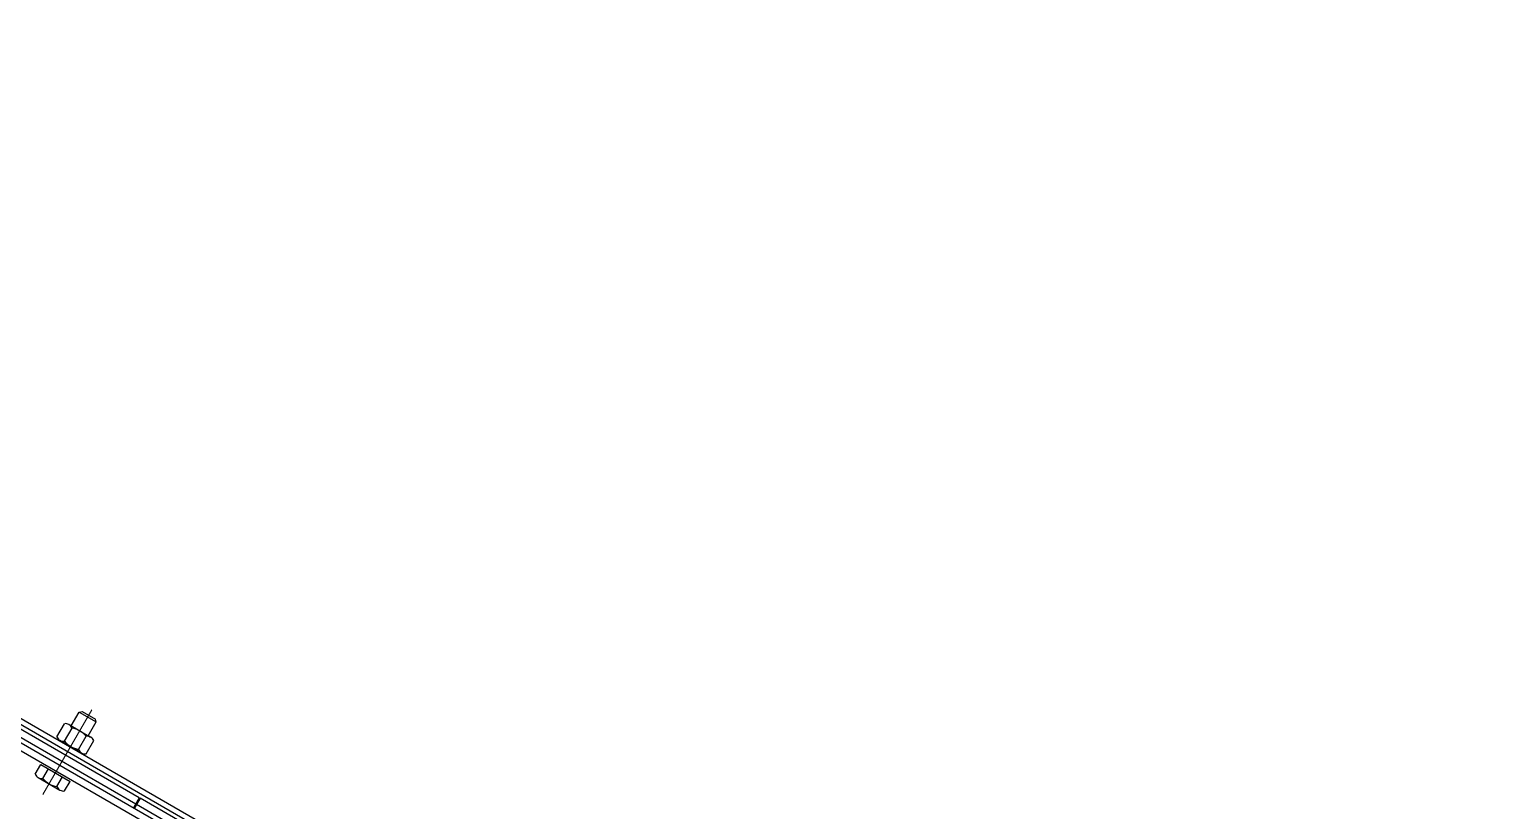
# Model space of a CAD drawing. Header units: millimetres. Extents: x 2827 to 6143, y 72 to 478.
# Drawn here: x 3108.5 to 3311.7, y 328.7 to 437.4 of the extents above; entities that cross this region are included whole.
import ezdxf

# ---------------------------------------------------------------- set-up
doc = ezdxf.new("R2010")
doc.units = ezdxf.units.MM
doc.linetypes.add('CENTER', pattern=[50.8, 31.75, -6.35, 6.35, -6.35])
doc.layers.add('中心线', color=1, linetype='CENTER', lineweight=13)
doc.layers.add('尺寸线', color=22, linetype='Continuous', lineweight=13)

msp = doc.modelspace()

# ---------------------------------------------------------------- linework, layer by layer
at = {"color": 7, "linetype": 'Continuous'}
for p, q in [((3311.38, 222.77), (2940.38, 437.17)), ((3311.74, 223.43), (2941.4, 437.44)), ((2937.58, 435.04), (3309.9, 220.16)), ((2938.08, 435.9), (3310.4, 221.03)), ((3123.35, 329.65), (3077.35, 356.21)), ((3123.85, 330.52), (3077.85, 357.08)), ((3114.37, 340.53), (3115.47, 342.44)), ((3115.47, 342.44), (3115.88, 342.54)), ((3115.47, 342.44), (3117.86, 341.09)), ((3115.88, 342.54), (3117.75, 341.46)), ((3117.86, 341.09), (3117.75, 341.46)), ((3112.38, 339), (3113.43, 340.83)), ((3113.44, 338.39), (3114.49, 340.22)), ((3114.07, 340.7), (3117.08, 338.96)), ((3116.75, 339.15), (3117.86, 341.09)), ((3112.8, 338.52), (3115.82, 336.78)), ((3115.39, 337.26), (3116.44, 339.09)), ((3116.45, 336.65), (3117.51, 338.48)), ((3109.37, 333.82), (3110.14, 335.16)), ((3109.79, 333.34), (3112.81, 331.6)), ((3110.14, 335.16), (3114.21, 332.81)), ((3110.43, 333.21), (3111.2, 334.55)), ((3112.38, 332.09), (3113.15, 333.42)), ((3113.44, 331.47), (3114.21, 332.81)), ((3123.85, 330.52), (3123.04, 329.11)), ((3123.96, 330.46), (3123.15, 329.05)), ((3169.46, 303.03), (3123.46, 329.59)), ((3169.96, 303.9), (3123.96, 330.46))]:
    msp.add_line(p, q, dxfattribs=at)
for centre, radius, start, end in [((3113.59, 339.96), 0.884, 57.1299, 100.0633), ((3113.66, 339.91), 0.884, 19.9367, 62.8701), ((3113.93, 336.94), 3.33, 60.4883, 80.2898), ((3113.88, 336.96), 3.33, 39.7102, 59.5117), ((3113.21, 339.3), 0.884, 199.9367, 242.8701), ((3113.28, 339.26), 0.884, 237.1299, 280.0633), ((3116, 340.51), 3.33, 219.7102, 239.5117), ((3115.95, 340.54), 3.33, 240.4883, 260.2898), ((3116.6, 338.22), 0.884, 57.1299, 100.0633), ((3116.68, 338.18), 0.884, 19.9367, 62.8701), ((3116.22, 337.56), 0.884, 199.9367, 242.8701), ((3116.3, 337.52), 0.884, 237.1299, 280.0633), ((3110.2, 334.13), 0.884, 199.9367, 242.8701), ((3110.27, 334.08), 0.884, 237.1299, 280.0633), ((3112.99, 335.34), 3.33, 219.7102, 239.5117), ((3112.94, 335.37), 3.33, 240.4883, 260.2898), ((3113.21, 332.39), 0.884, 199.9367, 242.8701), ((3113.29, 332.34), 0.884, 237.1299, 280.0633)]:
    msp.add_arc(centre, radius, start, end, dxfattribs=at)
at = {"layer": '中心线'}
msp.add_line((3110.43, 330.96), (3117.24, 342.75), dxfattribs=at)
at = {"layer": '尺寸线'}
msp.add_line((3110.43, 330.96), (3117.24, 342.75), dxfattribs=at)

doc.saveas('drawing.dxf')
